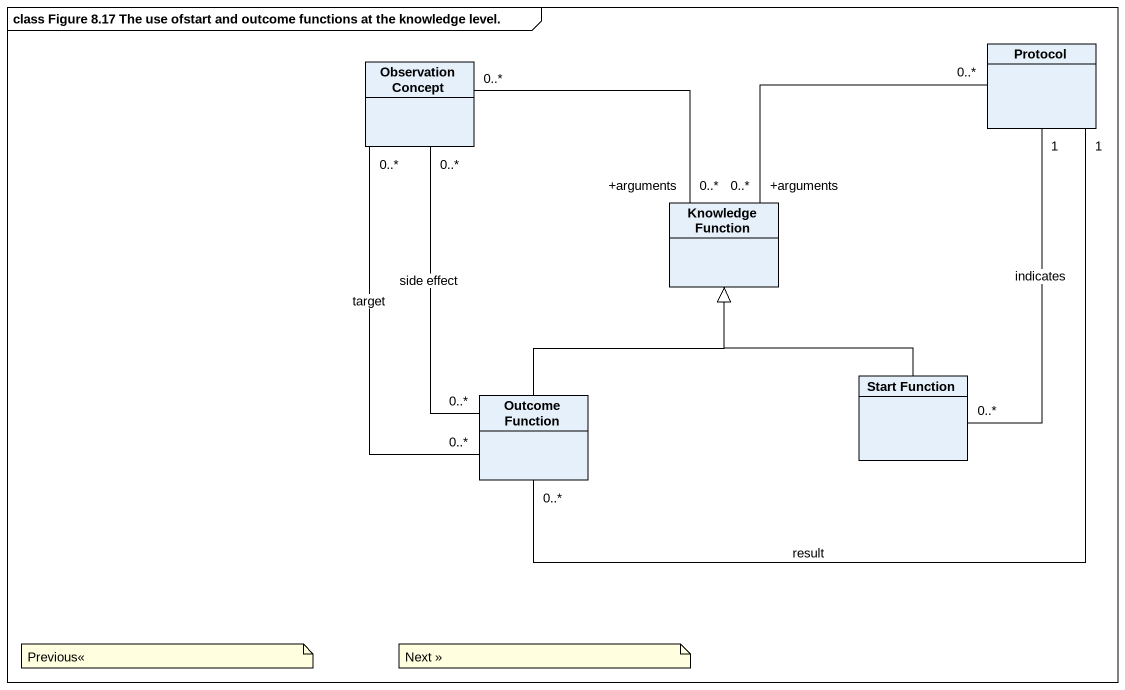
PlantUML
@startuml
mainframe class Figure 8.17 The use ofstart and outcome functions at the knowledge level.
hide circle
hide empty members
class "Observation Concept" as Observation_Concept
class "Protocol" as Protocol_
class "Knowledge Function" as Knowledge_Function
class "Outcome Function" as Outcome_Function
class "Start Function" as Start_Function
Protocol_ "1" -- "0..*" Outcome_Function : result
Protocol_ "1" -- "0..*" Start_Function : indicates
Knowledge_Function "+arguments\n0..*" -left- "0..*" Observation_Concept
Knowledge_Function "+arguments\n0..*" -right- "0..*" Protocol_
Outcome_Function "0..*" -up- "0..*" Observation_Concept : side effect
Outcome_Function "0..*" -up- "0..*" Observation_Concept : target
Outcome_Function -up-|> Knowledge_Function
Start_Function -up-|> Knowledge_Function
note as N1
  Previous<<
end note
note as N2
  Next >>
end note
@enduml
